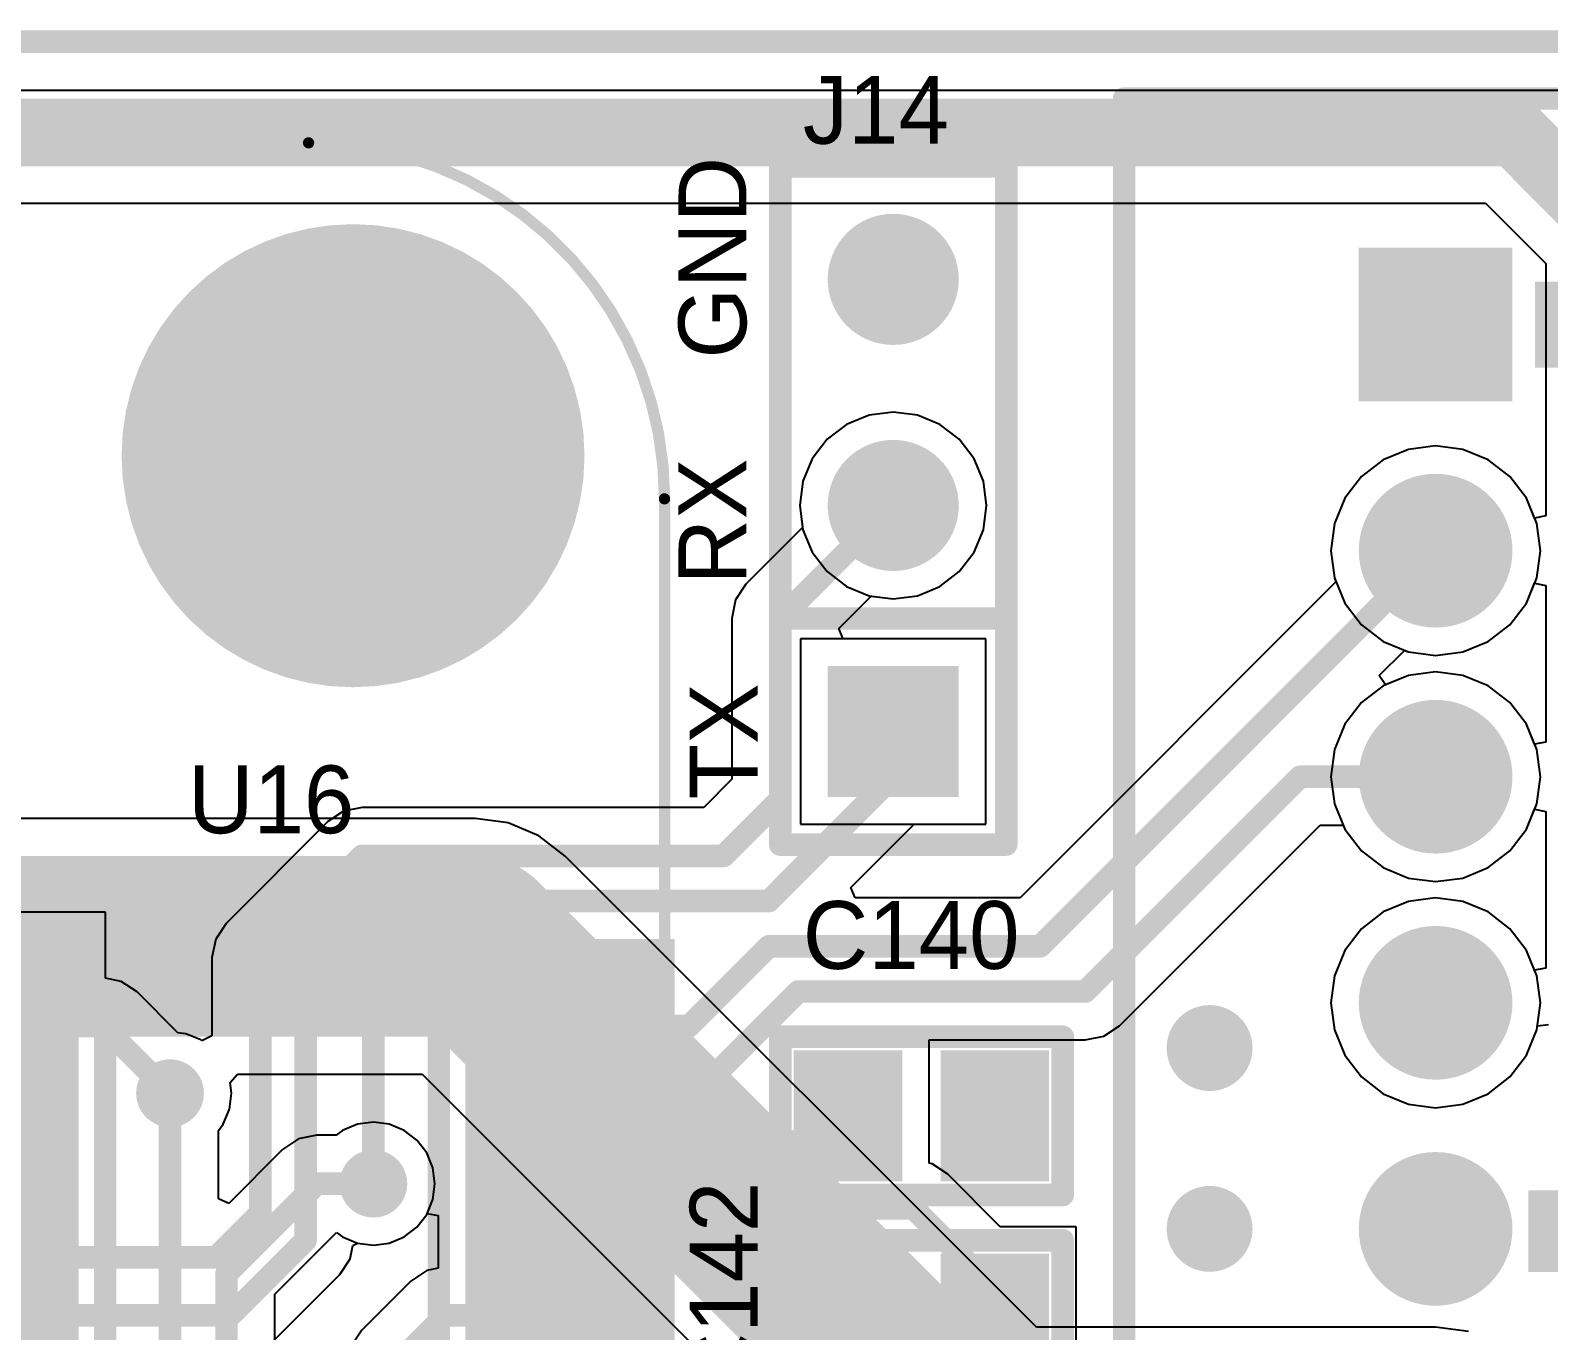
# Model space of a CAD drawing. Extents: x 1012 to 1122, y 1012 to 1122.
# Drawn here: x 1092.15 to 1109.22, y 1107.31 to 1121.92 of the extents above; entities that cross this region are included whole.
import ezdxf

# ---------------------------------------------------------------- set-up
doc = ezdxf.new("R2010")
doc.units = 0
doc.layers.get('0').update_dxf_attribs({"linetype": 'CONTINUOUS'})
for name, color, linetype in [('BOTTOMLAYER', 5, 'CONTINUOUS'), ('BOTTOMSOLDER', 6, 'CONTINUOUS'), ('KEEPOUTLAYER', 6, 'CONTINUOUS'), ('MECHANICAL1', 6, 'CONTINUOUS'), ('MULTILAYER', 9, 'CONTINUOUS'), ('TOPLAYER', 1, 'CONTINUOUS'), ('TOPOVERLAY', 2, 'CONTINUOUS'), ('TOPPASTE', 8, 'CONTINUOUS'), ('TOPSOLDER', 216, 'CONTINUOUS')]:
    doc.layers.add(name, color=color, linetype=linetype)

# ---------------------------------------------------------------- blocks, each defined once
blk = doc.blocks.new('CC0603_92')
at = {"layer": 'TOPLAYER'}
for points in [[(-0.508, -0.635), (0.508, -0.635), (-0.508, 0.635), (0.508, 0.635)], [(1.143, -0.635), (2.159, -0.635), (1.143, 0.635), (2.159, 0.635)]]:
    blk.add_solid(points, dxfattribs=at)
at = {"layer": 'TOPOVERLAY', "const_width": 0.254}
for points in [[(-0.762, -0.889), (-0.762, 0.889)], [(-0.762, 0.889), (-0.508, 0.889)], [(-0.508, 0.889), (2.413, 0.889)], [(2.413, -0.889), (2.413, 0.889)], [(-0.762, -0.889), (2.413, -0.889)]]:
    blk.add_lwpolyline(points, dxfattribs=at)
at = {"layer": 'TOPOVERLAY', "const_width": 0.127}
for points in [[(-0.8255, 0.889, 1), (-0.6985, 0.889, 1)], [(-0.8255, 0.889, 1), (-0.6985, 0.889, 1)], [(-0.5715, 0.889, 1), (-0.4445, 0.889, 1)], [(-0.5715, 0.889, 1), (-0.4445, 0.889, 1)], [(2.3495, 0.889, 1), (2.4765, 0.889, 1)], [(2.3495, 0.889, 1), (2.4765, 0.889, 1)], [(-0.8255, -0.889, 1), (-0.6985, -0.889, 1)], [(-0.8255, -0.889, 1), (-0.6985, -0.889, 1)], [(2.3495, -0.889, 1), (2.4765, -0.889, 1)], [(2.3495, -0.889, 1), (2.4765, -0.889, 1)]]:
    blk.add_lwpolyline(points, format="xyb", close=True, dxfattribs=at)
at = {"layer": 'TOPPASTE'}
for points in [[(-0.508, -0.635), (0.508, -0.635), (-0.508, 0.635), (0.508, 0.635)], [(1.143, -0.635), (2.159, -0.635), (1.143, 0.635), (2.159, 0.635)]]:
    blk.add_solid(points, dxfattribs=at)
at = {"layer": 'TOPSOLDER'}
for points in [[(-0.6096, -0.7366), (0.6096, -0.7366), (-0.6096, 0.7366), (0.6096, 0.7366)], [(1.0414, -0.7366), (2.2606, -0.7366), (1.0414, 0.7366), (2.2606, 0.7366)]]:
    blk.add_solid(points, dxfattribs=at)
blk = doc.blocks.new('CC0603_94')
at = {"layer": 'TOPLAYER'}
for points in [[(-0.508, -0.635), (0.508, -0.635), (-0.508, 0.635), (0.508, 0.635)], [(1.143, -0.635), (2.159, -0.635), (1.143, 0.635), (2.159, 0.635)]]:
    blk.add_solid(points, dxfattribs=at)
at = {"layer": 'TOPOVERLAY', "const_width": 0.254}
for points in [[(-0.762, -0.889), (-0.762, 0.889)], [(-0.762, 0.889), (-0.508, 0.889)], [(-0.508, 0.889), (2.413, 0.889)], [(2.413, -0.889), (2.413, 0.889)], [(-0.762, -0.889), (2.413, -0.889)]]:
    blk.add_lwpolyline(points, dxfattribs=at)
at = {"layer": 'TOPOVERLAY', "const_width": 0.127}
for points in [[(-0.8255, 0.889, 1), (-0.6985, 0.889, 1)], [(-0.8255, 0.889, 1), (-0.6985, 0.889, 1)], [(-0.5715, 0.889, 1), (-0.4445, 0.889, 1)], [(-0.5715, 0.889, 1), (-0.4445, 0.889, 1)], [(2.3495, 0.889, 1), (2.4765, 0.889, 1)], [(2.3495, 0.889, 1), (2.4765, 0.889, 1)], [(-0.8255, -0.889, 1), (-0.6985, -0.889, 1)], [(-0.8255, -0.889, 1), (-0.6985, -0.889, 1)], [(2.3495, -0.889, 1), (2.4765, -0.889, 1)], [(2.3495, -0.889, 1), (2.4765, -0.889, 1)]]:
    blk.add_lwpolyline(points, format="xyb", close=True, dxfattribs=at)
at = {"layer": 'TOPPASTE'}
for points in [[(-0.508, -0.635), (0.508, -0.635), (-0.508, 0.635), (0.508, 0.635)], [(1.143, -0.635), (2.159, -0.635), (1.143, 0.635), (2.159, 0.635)]]:
    blk.add_solid(points, dxfattribs=at)
at = {"layer": 'TOPSOLDER'}
for points in [[(-0.6096, -0.7366), (0.6096, -0.7366), (-0.6096, 0.7366), (0.6096, 0.7366)], [(1.0414, -0.7366), (2.2606, -0.7366), (1.0414, 0.7366), (2.2606, 0.7366)]]:
    blk.add_solid(points, dxfattribs=at)
blk = doc.blocks.new('CON9_2_54MM_118')
at = {"layer": 'BOTTOMLAYER', "const_width": 0.762}
for points in [[(2.159, 0, 1), (2.921, 0, 1)], [(4.699, 0, 1), (5.461, 0, 1)], [(7.239, 0, 1), (8.001, 0, 1)], [(9.779, 0, 1), (10.541, 0, 1)]]:
    blk.add_lwpolyline(points, format="xyb", close=True, dxfattribs=at)
at = {"layer": 'BOTTOMLAYER'}
blk.add_solid([(0.762, 0.762), (-0.762, 0.762), (0.762, -0.762), (-0.762, -0.762)], dxfattribs=at)
at = {"layer": 'BOTTOMSOLDER', "const_width": 0.8636}
for points in [[(2.1082, 0, 1), (2.9718, 0, 1)], [(4.6482, 0, 1), (5.5118, 0, 1)], [(7.1882, 0, 1), (8.0518, 0, 1)], [(9.7282, 0, 1), (10.5918, 0, 1)]]:
    blk.add_lwpolyline(points, format="xyb", close=True, dxfattribs=at)
at = {"layer": 'BOTTOMSOLDER'}
blk.add_solid([(0.8636, 0.8636), (-0.8636, 0.8636), (0.8636, -0.8636), (-0.8636, -0.8636)], dxfattribs=at)
at = {"layer": 'MULTILAYER', "const_width": 0.762}
for points in [[(2.159, 0, 1), (2.921, 0, 1)], [(4.699, 0, 1), (5.461, 0, 1)], [(7.239, 0, 1), (8.001, 0, 1)], [(9.779, 0, 1), (10.541, 0, 1)]]:
    blk.add_lwpolyline(points, format="xyb", close=True, dxfattribs=at)
at = {"layer": 'MULTILAYER'}
blk.add_solid([(0.762, 0.762), (-0.762, 0.762), (0.762, -0.762), (-0.762, -0.762)], dxfattribs=at)
at = {"layer": 'TOPLAYER', "const_width": 0.762}
for points in [[(2.159, 0, 1), (2.921, 0, 1)], [(4.699, 0, 1), (5.461, 0, 1)], [(7.239, 0, 1), (8.001, 0, 1)], [(9.779, 0, 1), (10.541, 0, 1)]]:
    blk.add_lwpolyline(points, format="xyb", close=True, dxfattribs=at)
at = {"layer": 'TOPLAYER'}
blk.add_solid([(0.762, 0.762), (-0.762, 0.762), (0.762, -0.762), (-0.762, -0.762)], dxfattribs=at)
at = {"layer": 'TOPOVERLAY', "const_width": 0.254}
for points in [[(-2.54, -3.500018), (-2.54, 1.999996)], [(22.86, -3.499993), (-2.54, -3.499993)]]:
    blk.add_lwpolyline(points, dxfattribs=at)
at = {"layer": 'TOPOVERLAY', "const_width": 0.127}
for points in [[(-2.6035, -3.499993, 1), (-2.4765, -3.499993, 1)], [(-2.6035, -3.500018, 1), (-2.4765, -3.500018, 1)]]:
    blk.add_lwpolyline(points, format="xyb", close=True, dxfattribs=at)
at = {"layer": 'TOPOVERLAY'}
for points in [[(-0.4826, 1.1176), (0.4826, 1.1176), (-0.4826, 1.999996), (0.4826, 1.999996)], [(9.7282, 1.0414), (10.6426, 1.0414), (9.7282, 1.923796), (10.6426, 1.923796)]]:
    blk.add_solid(points, dxfattribs=at)
at = {"layer": 'TOPSOLDER', "const_width": 0.8636}
for points in [[(2.1082, 0, 1), (2.9718, 0, 1)], [(4.6482, 0, 1), (5.5118, 0, 1)], [(7.1882, 0, 1), (8.0518, 0, 1)], [(9.7282, 0, 1), (10.5918, 0, 1)]]:
    blk.add_lwpolyline(points, format="xyb", close=True, dxfattribs=at)
at = {"layer": 'TOPSOLDER'}
blk.add_solid([(0.8636, 0.8636), (-0.8636, 0.8636), (0.8636, -0.8636), (-0.8636, -0.8636)], dxfattribs=at)
blk = doc.blocks.new('SIP3_2_54_119')
at = {"layer": 'BOTTOMLAYER', "const_width": 0.635}
for points in [[(2.2225, 0, 1), (2.8575, 0, 1)], [(4.7625, 0, 1), (5.3975, 0, 1)]]:
    blk.add_lwpolyline(points, format="xyb", close=True, dxfattribs=at)
at = {"layer": 'BOTTOMLAYER'}
blk.add_solid([(-0.635, -0.635), (0.635, -0.635), (-0.635, 0.635), (0.635, 0.635)], dxfattribs=at)
at = {"layer": 'BOTTOMSOLDER', "const_width": 0.7366}
for points in [[(2.1717, 0, 1), (2.9083, 0, 1)], [(4.7117, 0, 1), (5.4483, 0, 1)]]:
    blk.add_lwpolyline(points, format="xyb", close=True, dxfattribs=at)
at = {"layer": 'BOTTOMSOLDER'}
blk.add_solid([(-0.7366, -0.7366), (0.7366, -0.7366), (-0.7366, 0.7366), (0.7366, 0.7366)], dxfattribs=at)
at = {"layer": 'MULTILAYER', "const_width": 0.635}
for points in [[(2.2225, 0, 1), (2.8575, 0, 1)], [(4.7625, 0, 1), (5.3975, 0, 1)]]:
    blk.add_lwpolyline(points, format="xyb", close=True, dxfattribs=at)
at = {"layer": 'MULTILAYER'}
blk.add_solid([(-0.635, -0.635), (0.635, -0.635), (-0.635, 0.635), (0.635, 0.635)], dxfattribs=at)
at = {"layer": 'TOPLAYER', "const_width": 0.635}
for points in [[(2.2225, 0, 1), (2.8575, 0, 1)], [(4.7625, 0, 1), (5.3975, 0, 1)]]:
    blk.add_lwpolyline(points, format="xyb", close=True, dxfattribs=at)
at = {"layer": 'TOPLAYER'}
blk.add_solid([(-0.635, -0.635), (0.635, -0.635), (-0.635, 0.635), (0.635, 0.635)], dxfattribs=at)
at = {"layer": 'TOPOVERLAY', "const_width": 0.254}
for points in [[(-1.27, 1.27), (6.35, 1.27)], [(-1.27, 1.27), (-1.27, -1.27)], [(1.27, 1.27), (1.27, -1.27)], [(6.35, 1.27), (6.35, -1.27)], [(-1.27, -1.27), (6.35, -1.27)]]:
    blk.add_lwpolyline(points, dxfattribs=at)
at = {"layer": 'TOPOVERLAY', "const_width": 0.127}
for points in [[(-1.3335, 1.27, 1), (-1.2065, 1.27, 1)], [(-1.3335, 1.27, 1), (-1.2065, 1.27, 1)], [(1.2065, 1.27, 1), (1.3335, 1.27, 1)], [(6.2865, 1.27, 1), (6.4135, 1.27, 1)], [(6.2865, 1.27, 1), (6.4135, 1.27, 1)], [(-1.3335, -1.27, 1), (-1.2065, -1.27, 1)], [(-1.3335, -1.27, 1), (-1.2065, -1.27, 1)], [(1.2065, -1.27, 1), (1.3335, -1.27, 1)], [(6.2865, -1.27, 1), (6.4135, -1.27, 1)], [(6.2865, -1.27, 1), (6.4135, -1.27, 1)]]:
    blk.add_lwpolyline(points, format="xyb", close=True, dxfattribs=at)
at = {"layer": 'TOPSOLDER', "const_width": 0.7366}
for points in [[(2.1717, 0, 1), (2.9083, 0, 1)], [(4.7117, 0, 1), (5.4483, 0, 1)]]:
    blk.add_lwpolyline(points, format="xyb", close=True, dxfattribs=at)
at = {"layer": 'TOPSOLDER'}
blk.add_solid([(-0.7366, -0.7366), (0.7366, -0.7366), (-0.7366, 0.7366), (0.7366, 0.7366)], dxfattribs=at)
blk = doc.blocks.new('TSSOP20_244')
at = {"layer": 'TOPLAYER'}
for points in [[(-1.075, -0.225), (1.075, -0.225), (-1.075, 0.225), (1.075, 0.225)], [(5.625, -0.225), (7.775, -0.225), (5.625, 0.225), (7.775, 0.225)], [(-1.075, -0.875), (1.075, -0.875), (-1.075, -0.425), (1.075, -0.425)], [(5.625, -0.875), (7.775, -0.875), (5.625, -0.425), (7.775, -0.425)], [(-1.075, -1.525), (1.075, -1.525), (-1.075, -1.075), (1.075, -1.075)], [(5.625, -1.525), (7.775, -1.525), (5.625, -1.075), (7.775, -1.075)], [(-1.075, -2.175), (1.075, -2.175), (-1.075, -1.725), (1.075, -1.725)], [(5.625, -2.175), (7.775, -2.175), (5.625, -1.725), (7.775, -1.725)], [(-1.075, -2.825), (1.075, -2.825), (-1.075, -2.375), (1.075, -2.375)], [(5.625, -2.825), (7.775, -2.825), (5.625, -2.375), (7.775, -2.375)], [(-1.075, -3.475), (1.075, -3.475), (-1.075, -3.025), (1.075, -3.025)], [(5.625, -3.475), (7.775, -3.475), (5.625, -3.025), (7.775, -3.025)], [(-1.075, -4.125), (1.075, -4.125), (-1.075, -3.675), (1.075, -3.675)], [(5.625, -4.125), (7.775, -4.125), (5.625, -3.675), (7.775, -3.675)], [(-1.075, -4.775), (1.075, -4.775), (-1.075, -4.325), (1.075, -4.325)], [(5.625, -4.775), (7.775, -4.775), (5.625, -4.325), (7.775, -4.325)], [(-1.075, -5.425), (1.075, -5.425), (-1.075, -4.975), (1.075, -4.975)], [(5.625, -5.425), (7.775, -5.425), (5.625, -4.975), (7.775, -4.975)], [(-1.075, -6.075), (1.075, -6.075), (-1.075, -5.625), (1.075, -5.625)], [(5.625, -6.075), (7.775, -6.075), (5.625, -5.625), (7.775, -5.625)]]:
    blk.add_solid(points, dxfattribs=at)
at = {"layer": 'TOPOVERLAY'}
for points, const_width in [([(0.15, 1.025, 1), (-0.15, 1.025, 1)], 0.25), ([(-0.213, 1.025, 1), (-0.088, 1.025, 1)], 0.125), ([(0.088, 1.025, 1), (0.213, 1.025, 1)], 0.125), ([(1.413, 0.75, 1), (1.538, 0.75, 1)], 0.125), ([(1.413, 0.75, 1), (1.538, 0.75, 1)], 0.125), ([(2.663, 0.75, 1), (2.788, 0.75, 1)], 0.125), ([(2.663, 0.75, 1), (2.788, 0.75, 1)], 0.125), ([(3.913, 0.75, 1), (4.037, 0.75, 1)], 0.125), ([(3.913, 0.75, 1), (4.037, 0.75, 1)], 0.125), ([(5.163, 0.75, 1), (5.288, 0.75, 1)], 0.125), ([(5.163, 0.75, 1), (5.288, 0.75, 1)], 0.125), ([(1.413, -6.6, 1), (1.538, -6.6, 1)], 0.125), ([(1.413, -6.6, 1), (1.538, -6.6, 1)], 0.125), ([(5.163, -6.6, 1), (5.288, -6.6, 1)], 0.125), ([(5.163, -6.6, 1), (5.288, -6.6, 1)], 0.125)]:
    blk.add_lwpolyline(points, format="xyb", close=True, dxfattribs=dict(at, const_width=const_width))
at = {"layer": 'TOPOVERLAY', "const_width": 0.25}
for points in [[(1.475, 0.75), (1.475, -6.6)], [(2.725, 0.75), (1.475, 0.75)], [(5.225, 0.75), (3.975, 0.75)], [(5.225, 0.75), (5.225, -6.6)], [(5.225, -6.6), (1.475, -6.6)]]:
    blk.add_lwpolyline(points, dxfattribs=at)
blk.add_lwpolyline([(3.975, 0.75, -1), (2.725, 0.75)], format="xyb", dxfattribs=at)
at = {"layer": 'TOPPASTE'}
for points in [[(-1.075, -0.225), (1.075, -0.225), (-1.075, 0.225), (1.075, 0.225)], [(5.625, -0.225), (7.775, -0.225), (5.625, 0.225), (7.775, 0.225)], [(-1.075, -0.875), (1.075, -0.875), (-1.075, -0.425), (1.075, -0.425)], [(5.625, -0.875), (7.775, -0.875), (5.625, -0.425), (7.775, -0.425)], [(-1.075, -1.525), (1.075, -1.525), (-1.075, -1.075), (1.075, -1.075)], [(5.625, -1.525), (7.775, -1.525), (5.625, -1.075), (7.775, -1.075)], [(-1.075, -2.175), (1.075, -2.175), (-1.075, -1.725), (1.075, -1.725)], [(5.625, -2.175), (7.775, -2.175), (5.625, -1.725), (7.775, -1.725)], [(-1.075, -2.825), (1.075, -2.825), (-1.075, -2.375), (1.075, -2.375)], [(5.625, -2.825), (7.775, -2.825), (5.625, -2.375), (7.775, -2.375)], [(-1.075, -3.475), (1.075, -3.475), (-1.075, -3.025), (1.075, -3.025)], [(5.625, -3.475), (7.775, -3.475), (5.625, -3.025), (7.775, -3.025)], [(-1.075, -4.125), (1.075, -4.125), (-1.075, -3.675), (1.075, -3.675)], [(5.625, -4.125), (7.775, -4.125), (5.625, -3.675), (7.775, -3.675)], [(-1.075, -4.775), (1.075, -4.775), (-1.075, -4.325), (1.075, -4.325)], [(5.625, -4.775), (7.775, -4.775), (5.625, -4.325), (7.775, -4.325)], [(-1.075, -5.425), (1.075, -5.425), (-1.075, -4.975), (1.075, -4.975)], [(5.625, -5.425), (7.775, -5.425), (5.625, -4.975), (7.775, -4.975)], [(-1.075, -6.075), (1.075, -6.075), (-1.075, -5.625), (1.075, -5.625)], [(5.625, -6.075), (7.775, -6.075), (5.625, -5.625), (7.775, -5.625)]]:
    blk.add_solid(points, dxfattribs=at)
at = {"layer": 'TOPSOLDER'}
for points in [[(-1.177, -0.327), (1.177, -0.327), (-1.177, 0.327), (1.177, 0.327)], [(5.523, -0.327), (7.877, -0.327), (5.523, 0.327), (7.877, 0.327)], [(-1.177, -0.977), (1.177, -0.977), (-1.177, -0.323), (1.177, -0.323)], [(5.523, -0.977), (7.877, -0.977), (5.523, -0.323), (7.877, -0.323)], [(-1.177, -1.627), (1.177, -1.627), (-1.177, -0.973), (1.177, -0.973)], [(5.523, -1.627), (7.877, -1.627), (5.523, -0.973), (7.877, -0.973)], [(-1.177, -2.277), (1.177, -2.277), (-1.177, -1.623), (1.177, -1.623)], [(5.523, -2.277), (7.877, -2.277), (5.523, -1.623), (7.877, -1.623)], [(-1.177, -2.927), (1.177, -2.927), (-1.177, -2.273), (1.177, -2.273)], [(5.523, -2.927), (7.877, -2.927), (5.523, -2.273), (7.877, -2.273)], [(-1.177, -3.577), (1.177, -3.577), (-1.177, -2.923), (1.177, -2.923)], [(5.523, -3.577), (7.877, -3.577), (5.523, -2.923), (7.877, -2.923)], [(-1.177, -4.227), (1.177, -4.227), (-1.177, -3.573), (1.177, -3.573)], [(5.523, -4.227), (7.877, -4.227), (5.523, -3.573), (7.877, -3.573)], [(-1.177, -4.877), (1.177, -4.877), (-1.177, -4.223), (1.177, -4.223)], [(5.523, -4.877), (7.877, -4.877), (5.523, -4.223), (7.877, -4.223)], [(-1.177, -5.527), (1.177, -5.527), (-1.177, -4.873), (1.177, -4.873)], [(5.523, -5.527), (7.877, -5.527), (5.523, -4.873), (7.877, -4.873)], [(-1.177, -6.177), (1.177, -6.177), (-1.177, -5.523), (1.177, -5.523)], [(5.523, -6.177), (7.877, -6.177), (5.523, -5.523), (7.877, -5.523)]]:
    blk.add_solid(points, dxfattribs=at)

msp = doc.modelspace()

# ---------------------------------------------------------------- linework, layer by layer
at = {"layer": 'BOTTOMLAYER'}
for p, q in [((1081.69, 1119.981), (1108.508, 1119.981)), ((1108.508, 1119.981), (1109.186, 1119.303)), ((1109.186, 1119.303), (1109.186, 1116.466)), ((1101.852, 1117.634), (1101.58, 1117.599)), ((1102.124, 1117.599), (1101.852, 1117.634)), ((1101.327, 1117.494), (1101.109, 1117.327)), ((1101.58, 1117.599), (1101.327, 1117.494)), ((1102.377, 1117.494), (1102.124, 1117.599)), ((1102.595, 1117.327), (1102.377, 1117.494)), ((1101.109, 1117.327), (1100.942, 1117.109)), ((1102.762, 1117.109), (1102.595, 1117.327)), ((1107.643, 1117.214), (1107.359, 1117.097)), ((1107.948, 1117.254), (1107.643, 1117.214)), ((1108.253, 1117.214), (1107.948, 1117.254)), ((1108.537, 1117.097), (1108.253, 1117.214)), ((1100.942, 1117.109), (1100.837, 1116.856)), ((1102.867, 1116.856), (1102.762, 1117.109)), ((1107.359, 1117.097), (1107.115, 1116.909)), ((1108.781, 1116.909), (1108.537, 1117.097)), ((1100.837, 1116.856), (1100.802, 1116.584)), ((1102.902, 1116.584), (1102.867, 1116.856)), ((1107.115, 1116.909), (1106.927, 1116.665)), ((1108.969, 1116.665), (1108.781, 1116.909)), ((1106.927, 1116.665), (1106.81, 1116.381)), ((1109.061, 1116.442), (1108.969, 1116.665)), ((1100.802, 1116.584), (1100.837, 1116.312)), ((1102.867, 1116.312), (1102.902, 1116.584)), ((1109.186, 1116.466), (1109.061, 1116.442)), ((1100.837, 1116.312), (1100.942, 1116.059)), ((1102.762, 1116.059), (1102.867, 1116.312)), ((1106.81, 1116.381), (1106.77, 1116.076)), ((1100.942, 1116.059), (1101.109, 1115.841)), ((1102.595, 1115.841), (1102.762, 1116.059)), ((1106.77, 1116.076), (1106.81, 1115.771)), ((1101.109, 1115.841), (1101.327, 1115.674)), ((1102.377, 1115.674), (1102.595, 1115.841)), ((1106.81, 1115.771), (1106.927, 1115.487)), ((1101.327, 1115.674), (1101.58, 1115.569)), ((1102.124, 1115.569), (1102.377, 1115.674)), ((1108.969, 1115.487), (1109.061, 1115.71)), ((1109.061, 1115.71), (1109.186, 1115.686)), ((1109.186, 1115.686), (1109.186, 1113.926)), ((1101.58, 1115.569), (1101.852, 1115.534)), ((1101.852, 1115.534), (1102.124, 1115.569)), ((1106.927, 1115.487), (1107.115, 1115.243)), ((1108.781, 1115.243), (1108.969, 1115.487)), ((1102.893, 1115.085), (1100.811, 1115.085)), ((1100.811, 1115.085), (1100.811, 1113.003)), ((1102.893, 1113.003), (1102.893, 1115.085)), ((1107.115, 1115.243), (1107.359, 1115.055)), ((1108.537, 1115.055), (1108.781, 1115.243)), ((1107.359, 1115.055), (1107.643, 1114.938)), ((1107.643, 1114.938), (1107.948, 1114.898)), ((1107.948, 1114.898), (1108.253, 1114.938)), ((1108.253, 1114.938), (1108.537, 1115.055)), ((1107.643, 1114.674), (1107.359, 1114.557)), ((1107.948, 1114.714), (1107.643, 1114.674)), ((1108.253, 1114.674), (1107.948, 1114.714)), ((1108.537, 1114.557), (1108.253, 1114.674)), ((1107.359, 1114.557), (1107.115, 1114.369)), ((1108.781, 1114.369), (1108.537, 1114.557)), ((1107.115, 1114.369), (1106.927, 1114.125)), ((1108.969, 1114.125), (1108.781, 1114.369)), ((1106.927, 1114.125), (1106.81, 1113.841)), ((1109.061, 1113.902), (1108.969, 1114.125)), ((1109.186, 1113.926), (1109.061, 1113.902)), ((1106.81, 1113.841), (1106.77, 1113.536)), ((1106.77, 1113.536), (1106.81, 1113.231)), ((1106.81, 1113.231), (1106.927, 1112.947)), ((1097.153, 1113.066), (1037.803, 1113.066)), ((1097.524, 1113.017), (1097.153, 1113.066)), ((1097.153, 1113.066), (1097.153, 1113.066)), ((1108.969, 1112.947), (1109.061, 1113.17)), ((1109.061, 1113.17), (1109.186, 1113.146)), ((1109.186, 1113.146), (1109.186, 1111.386)), ((1097.87, 1112.873), (1097.524, 1113.017)), ((1098.167, 1112.645), (1097.87, 1112.873)), ((1100.811, 1113.003), (1102.893, 1113.003)), ((1106.927, 1112.947), (1107.115, 1112.703)), ((1108.781, 1112.703), (1108.969, 1112.947)), ((1107.115, 1112.703), (1107.359, 1112.515)), ((1108.537, 1112.515), (1108.781, 1112.703)), ((1103.462, 1107.351), (1098.167, 1112.645)), ((1107.359, 1112.515), (1107.643, 1112.398)), ((1108.253, 1112.398), (1108.537, 1112.515)), ((1107.643, 1112.398), (1107.948, 1112.358)), ((1107.948, 1112.358), (1108.253, 1112.398)), ((1107.948, 1112.174), (1107.643, 1112.134)), ((1108.253, 1112.134), (1107.948, 1112.174)), ((1107.359, 1112.017), (1107.115, 1111.829)), ((1107.643, 1112.134), (1107.359, 1112.017)), ((1108.537, 1112.017), (1108.253, 1112.134)), ((1108.781, 1111.829), (1108.537, 1112.017)), ((1107.115, 1111.829), (1106.927, 1111.585)), ((1108.969, 1111.585), (1108.781, 1111.829)), ((1106.927, 1111.585), (1106.81, 1111.301)), ((1109.061, 1111.362), (1108.969, 1111.585)), ((1109.186, 1111.386), (1109.061, 1111.362)), ((1106.81, 1111.301), (1106.77, 1110.996)), ((1106.77, 1110.996), (1106.81, 1110.691)), ((1106.81, 1110.691), (1106.927, 1110.407)), ((1108.969, 1110.407), (1109.086, 1110.691)), ((1109.086, 1110.691), (1109.092, 1110.736)), ((1109.092, 1110.736), (1109.218, 1110.752)), ((1106.927, 1110.407), (1107.115, 1110.163)), ((1108.781, 1110.163), (1108.969, 1110.407)), ((1094.4, 1110.101), (1094.484, 1110.196)), ((1094.484, 1110.196), (1096.559, 1110.196)), ((1096.559, 1110.196), (1101.854, 1104.902)), ((1107.115, 1110.163), (1107.359, 1109.975)), ((1108.537, 1109.975), (1108.781, 1110.163)), ((1094.392, 1109.801), (1094.416, 1109.98)), ((1094.416, 1109.98), (1094.4, 1110.101)), ((1107.359, 1109.975), (1107.643, 1109.858)), ((1108.253, 1109.858), (1108.537, 1109.975)), ((1094.323, 1109.634), (1094.392, 1109.801)), ((1107.643, 1109.858), (1107.948, 1109.818)), ((1107.948, 1109.818), (1108.253, 1109.858)), ((1094.268, 1109.562), (1094.323, 1109.634)), ((1095.831, 1109.632), (1095.664, 1109.563)), ((1096.01, 1109.656), (1095.831, 1109.632)), ((1096.189, 1109.632), (1096.01, 1109.656)), ((1096.356, 1109.563), (1096.189, 1109.632)), ((1094.268, 1108.792), (1094.268, 1109.562)), ((1095.167, 1109.466), (1094.99, 1109.349)), ((1095.375, 1109.508), (1095.167, 1109.466)), ((1095.592, 1109.508), (1095.375, 1109.508)), ((1095.664, 1109.563), (1095.592, 1109.508)), ((1096.499, 1109.453), (1096.356, 1109.563)), ((1096.609, 1109.31), (1096.499, 1109.453)), ((1094.99, 1109.349), (1094.385, 1108.743)), ((1096.678, 1109.143), (1096.609, 1109.31)), ((1096.702, 1108.964), (1096.678, 1109.143)), ((1096.678, 1108.785), (1096.702, 1108.964)), ((1094.385, 1108.743), (1094.268, 1108.792)), ((1096.609, 1108.618), (1096.678, 1108.785)), ((1096.499, 1108.475), (1096.609, 1108.618)), ((1096.356, 1108.365), (1096.499, 1108.475)), ((1094.903, 1107.723), (1095.597, 1108.417)), ((1095.597, 1108.417), (1095.664, 1108.365)), ((1095.664, 1108.365), (1095.831, 1108.296)), ((1095.831, 1108.296), (1096.01, 1108.272)), ((1096.01, 1108.272), (1096.189, 1108.296)), ((1096.189, 1108.296), (1096.356, 1108.365)), ((1094.903, 1105.684), (1094.903, 1107.723)), ((1107.948, 1107.351), (1103.462, 1107.351)), ((1108.319, 1107.302), (1107.948, 1107.351))]:
    msp.add_line(p, q, dxfattribs=at)
for points, const_width in [([(1068.324, 1120.775), (1108.837, 1120.775)], 0.762), ([(1108.837, 1120.775), (1109.98, 1119.632)], 0.762), ([(1037.209, 1111.631), (1097.153, 1111.631)], 2.032), ([(1097.153, 1111.631), (1102.868, 1105.916)], 2.032), ([(1093.724, 1105.23), (1093.724, 1109.98)], 0.254), ([(1094.359, 1107.948), (1095.375, 1108.964)], 0.254), ([(1095.375, 1108.964), (1096.01, 1108.964)], 0.254), ([(1094.359, 1105.459), (1094.359, 1107.948)], 0.254)]:
    msp.add_lwpolyline(points, dxfattribs=dict(at, const_width=const_width))
for points, const_width in [([(1108.647, 1120.775, 1), (1109.027, 1120.775, 1)], 0.381), ([(1108.647, 1120.775, 1), (1109.027, 1120.775, 1)], 0.381), ([(1094.531, 1117.143, 1), (1097.031, 1117.143, 1)], 2.5), ([(1096.645, 1111.631, 1), (1097.661, 1111.631, 1)], 1.016), ([(1096.645, 1111.631, 1), (1097.661, 1111.631, 1)], 1.016), ([(1105.217, 1110.488, 1), (1105.599, 1110.488, 1)], 0.381), ([(1093.584, 1109.98, 1), (1093.864, 1109.98, 1)], 0.279), ([(1093.66, 1109.98, 1), (1093.787, 1109.98, 1)], 0.127), ([(1095.87, 1108.964, 1), (1096.15, 1108.964, 1)], 0.279), ([(1095.312, 1108.964, 1), (1095.438, 1108.964, 1)], 0.127), ([(1095.312, 1108.964, 1), (1095.438, 1108.964, 1)], 0.127), ([(1095.947, 1108.964, 1), (1096.073, 1108.964, 1)], 0.127), ([(1105.217, 1108.456, 1), (1105.599, 1108.456, 1)], 0.381), ([(1094.295, 1107.948, 1), (1094.422, 1107.948, 1)], 0.127), ([(1094.295, 1107.948, 1), (1094.422, 1107.948, 1)], 0.127)]:
    msp.add_lwpolyline(points, format="xyb", close=True, dxfattribs=dict(at, const_width=const_width))
at = {"layer": 'BOTTOMSOLDER'}
for points, const_width in [([(1094.481, 1117.143, 1), (1097.082, 1117.143, 1)], 2.602), ([(1105.167, 1110.488, 1), (1105.649, 1110.488, 1)], 0.483), ([(1093.534, 1109.98, 1), (1093.915, 1109.98, 1)], 0.381), ([(1095.82, 1108.964, 1), (1096.2, 1108.964, 1)], 0.381), ([(1105.167, 1108.456, 1), (1105.649, 1108.456, 1)], 0.483)]:
    msp.add_lwpolyline(points, format="xyb", close=True, dxfattribs=dict(at, const_width=const_width))
at = {"layer": 'KEEPOUTLAYER', "const_width": 0.254}
msp.add_lwpolyline([(1014.782, 1121.795), (1118.782, 1121.795)], dxfattribs=at)
at = {"layer": 'MECHANICAL1', "const_width": 0.254}
msp.add_lwpolyline([(1014.782, 1121.795), (1118.782, 1121.795)], dxfattribs=at)
at = {"layer": 'MULTILAYER'}
for points, const_width in [([(1094.531, 1117.143, 1), (1097.031, 1117.143, 1)], 2.5), ([(1105.217, 1110.488, 1), (1105.599, 1110.488, 1)], 0.381), ([(1093.584, 1109.98, 1), (1093.864, 1109.98, 1)], 0.279), ([(1095.87, 1108.964, 1), (1096.15, 1108.964, 1)], 0.279), ([(1105.217, 1108.456, 1), (1105.599, 1108.456, 1)], 0.381)]:
    msp.add_lwpolyline(points, format="xyb", close=True, dxfattribs=dict(at, const_width=const_width))
at = {"layer": 'TOPLAYER'}
for p, q in [((1070.696, 1121.251), (1118.782, 1121.251)), ((1101.852, 1117.634), (1101.58, 1117.599)), ((1102.124, 1117.599), (1101.852, 1117.634)), ((1101.327, 1117.494), (1101.109, 1117.327)), ((1101.58, 1117.599), (1101.327, 1117.494)), ((1102.377, 1117.494), (1102.124, 1117.599)), ((1102.595, 1117.327), (1102.377, 1117.494)), ((1101.109, 1117.327), (1100.942, 1117.109)), ((1102.762, 1117.109), (1102.595, 1117.327)), ((1107.643, 1117.214), (1107.359, 1117.097)), ((1107.948, 1117.254), (1107.643, 1117.214)), ((1108.253, 1117.214), (1107.948, 1117.254)), ((1108.537, 1117.097), (1108.253, 1117.214)), ((1100.942, 1117.109), (1100.837, 1116.856)), ((1102.867, 1116.856), (1102.762, 1117.109)), ((1107.359, 1117.097), (1107.115, 1116.909)), ((1108.781, 1116.909), (1108.537, 1117.097)), ((1100.837, 1116.856), (1100.802, 1116.584)), ((1102.902, 1116.584), (1102.867, 1116.856)), ((1107.115, 1116.909), (1106.927, 1116.665)), ((1108.969, 1116.665), (1108.781, 1116.909)), ((1106.927, 1116.665), (1106.81, 1116.381)), ((1109.086, 1116.381), (1108.969, 1116.665)), ((1100.802, 1116.584), (1100.834, 1116.335)), ((1102.867, 1116.312), (1102.902, 1116.584)), ((1100.834, 1116.335), (1100.197, 1115.699)), ((1102.762, 1116.059), (1102.867, 1116.312)), ((1106.81, 1116.381), (1106.77, 1116.076)), ((1109.126, 1116.076), (1109.086, 1116.381)), ((1102.595, 1115.841), (1102.762, 1116.059)), ((1106.77, 1116.076), (1106.81, 1115.771)), ((1109.086, 1115.771), (1109.126, 1116.076)), ((1102.377, 1115.674), (1102.595, 1115.841)), ((1106.81, 1115.771), (1106.828, 1115.726)), ((1108.969, 1115.487), (1109.086, 1115.771)), ((1100.197, 1115.699), (1100.08, 1115.522)), ((1102.124, 1115.569), (1102.377, 1115.674)), ((1106.828, 1115.726), (1103.278, 1112.175)), ((1100.08, 1115.522), (1100.038, 1115.314)), ((1101.24, 1115.203), (1101.603, 1115.566)), ((1101.603, 1115.566), (1101.852, 1115.534)), ((1101.852, 1115.534), (1102.124, 1115.569)), ((1108.781, 1115.243), (1108.969, 1115.487)), ((1100.038, 1115.314), (1100.038, 1113.507)), ((1101.288, 1115.085), (1101.24, 1115.203)), ((1102.893, 1115.085), (1101.288, 1115.085)), ((1102.893, 1113.003), (1102.893, 1115.085)), ((1108.537, 1115.055), (1108.781, 1115.243)), ((1107.314, 1114.673), (1107.598, 1114.956)), ((1107.598, 1114.956), (1107.643, 1114.938)), ((1107.643, 1114.938), (1107.948, 1114.898)), ((1107.948, 1114.898), (1108.253, 1114.938)), ((1108.253, 1114.938), (1108.537, 1115.055)), ((1107.385, 1114.567), (1107.314, 1114.673)), ((1107.643, 1114.674), (1107.385, 1114.567)), ((1107.948, 1114.714), (1107.643, 1114.674)), ((1108.253, 1114.674), (1107.948, 1114.714)), ((1108.537, 1114.557), (1108.253, 1114.674)), ((1108.781, 1114.369), (1108.537, 1114.557)), ((1108.969, 1114.125), (1108.781, 1114.369)), ((1109.086, 1113.841), (1108.969, 1114.125)), ((1109.126, 1113.536), (1109.086, 1113.841)), ((1100.038, 1113.507), (1099.722, 1113.191)), ((1109.086, 1113.231), (1109.126, 1113.536)), ((1108.969, 1112.947), (1109.086, 1113.231)), ((1095.498, 1113.032), (1094.355, 1111.889)), ((1095.675, 1113.149), (1095.498, 1113.032)), ((1095.883, 1113.191), (1095.675, 1113.149)), ((1099.722, 1113.191), (1095.883, 1113.191)), ((1101.377, 1112.292), (1102.088, 1113.003)), ((1102.088, 1113.003), (1102.893, 1113.003)), ((1104.396, 1110.738), (1106.649, 1112.992)), ((1106.649, 1112.992), (1106.909, 1112.992)), ((1106.909, 1112.992), (1106.927, 1112.947)), ((1106.927, 1112.947), (1107.115, 1112.703)), ((1108.781, 1112.703), (1108.969, 1112.947)), ((1107.115, 1112.703), (1107.359, 1112.515)), ((1108.537, 1112.515), (1108.781, 1112.703)), ((1107.359, 1112.515), (1107.643, 1112.398)), ((1108.253, 1112.398), (1108.537, 1112.515)), ((1107.643, 1112.398), (1107.948, 1112.358)), ((1107.948, 1112.358), (1108.253, 1112.398)), ((1101.426, 1112.175), (1101.377, 1112.292)), ((1103.278, 1112.175), (1101.426, 1112.175)), ((1107.948, 1112.174), (1107.643, 1112.134)), ((1108.253, 1112.134), (1107.948, 1112.174)), ((1093.001, 1112.016), (1090.038, 1112.016)), ((1093.001, 1111.272), (1093.001, 1112.016)), ((1107.359, 1112.017), (1107.115, 1111.829)), ((1107.643, 1112.134), (1107.359, 1112.017)), ((1108.537, 1112.017), (1108.253, 1112.134)), ((1108.781, 1111.829), (1108.537, 1112.017)), ((1094.355, 1111.889), (1094.238, 1111.712)), ((1094.238, 1111.712), (1094.196, 1111.504)), ((1107.115, 1111.829), (1106.927, 1111.585)), ((1108.969, 1111.585), (1108.781, 1111.829)), ((1094.196, 1111.504), (1094.196, 1110.626)), ((1106.927, 1111.585), (1106.81, 1111.301)), ((1109.086, 1111.301), (1108.969, 1111.585)), ((1093.177, 1111.237), (1093.001, 1111.272)), ((1093.354, 1111.12), (1093.177, 1111.237)), ((1106.81, 1111.301), (1106.77, 1110.996)), ((1109.126, 1110.996), (1109.086, 1111.301)), ((1093.813, 1110.66), (1093.354, 1111.12)), ((1106.77, 1110.996), (1106.81, 1110.691)), ((1109.086, 1110.691), (1109.126, 1110.996)), ((1093.903, 1110.648), (1093.813, 1110.66)), ((1094.07, 1110.579), (1093.903, 1110.648)), ((1104.219, 1110.621), (1104.396, 1110.738)), ((1106.81, 1110.691), (1106.927, 1110.407)), ((1108.969, 1110.407), (1109.086, 1110.691)), ((1094.082, 1110.57), (1094.07, 1110.579)), ((1094.196, 1110.626), (1094.082, 1110.57)), ((1102.258, 1109.193), (1102.258, 1110.579)), ((1102.258, 1110.579), (1104.011, 1110.579)), ((1104.011, 1110.579), (1104.219, 1110.621)), ((1106.927, 1110.407), (1107.115, 1110.163)), ((1108.781, 1110.163), (1108.969, 1110.407)), ((1107.115, 1110.163), (1107.359, 1109.975)), ((1108.537, 1109.975), (1108.781, 1110.163)), ((1107.359, 1109.975), (1107.643, 1109.858)), ((1108.253, 1109.858), (1108.537, 1109.975)), ((1107.643, 1109.858), (1107.948, 1109.818)), ((1107.948, 1109.818), (1108.253, 1109.858)), ((1102.289, 1109.187), (1102.258, 1109.193)), ((1102.465, 1109.069), (1102.289, 1109.187)), ((1103.053, 1108.481), (1102.465, 1109.069)), ((1096.499, 1108.475), (1096.609, 1108.618)), ((1096.609, 1108.618), (1096.614, 1108.63)), ((1096.614, 1108.63), (1096.738, 1108.605)), ((1096.738, 1108.605), (1096.738, 1108.154)), ((1096.356, 1108.365), (1096.499, 1108.475)), ((1103.909, 1108.481), (1103.053, 1108.481)), ((1103.909, 1106.399), (1103.909, 1108.481)), ((1095.75, 1108.121), (1095.78, 1108.269)), ((1095.78, 1108.269), (1095.831, 1108.296)), ((1095.831, 1108.296), (1096.01, 1108.272)), ((1096.01, 1108.272), (1096.189, 1108.296)), ((1096.189, 1108.296), (1096.356, 1108.365)), ((1095.633, 1107.944), (1095.75, 1108.121)), ((1096.738, 1108.154), (1096.738, 1108.116)), ((1096.738, 1108.116), (1096.738, 1108.013)), ((1094.789, 1107.1), (1095.633, 1107.944)), ((1096.609, 1107.987), (1096.432, 1107.87)), ((1096.738, 1108.013), (1096.609, 1107.987)), ((1096.432, 1107.87), (1095.879, 1107.317)), ((1095.879, 1107.317), (1095.762, 1107.14))]:
    msp.add_line(p, q, dxfattribs=at)
for points, const_width in [([(1094.531, 1117.143, 1), (1097.031, 1117.143, 1)], 2.5), ([(1101.789, 1116.584, 1), (1101.916, 1116.584, 1)], 0.127), ([(1107.884, 1116.076, 1), (1108.012, 1116.076, 1)], 0.127), ([(1100.518, 1115.314, 1), (1100.646, 1115.314, 1)], 0.127), ([(1100.518, 1115.314, 1), (1100.646, 1115.314, 1)], 0.127), ([(1101.789, 1114.044, 1), (1101.916, 1114.044, 1)], 0.127), ([(1101.789, 1113.561, 1), (1101.916, 1113.561, 1)], 0.127), ([(1101.789, 1113.561, 1), (1101.916, 1113.561, 1)], 0.127), ([(1101.789, 1113.536, 1), (1101.916, 1113.536, 1)], 0.127), ([(1101.789, 1113.536, 1), (1101.916, 1113.536, 1)], 0.127), ([(1106.361, 1113.536, 1), (1106.487, 1113.536, 1)], 0.127), ([(1106.361, 1113.536, 1), (1106.487, 1113.536, 1)], 0.127), ([(1107.884, 1113.536, 1), (1108.012, 1113.536, 1)], 0.127), ([(1100.518, 1113.282, 1), (1100.646, 1113.282, 1)], 0.127), ([(1100.518, 1113.282, 1), (1100.646, 1113.282, 1)], 0.127), ([(1095.82, 1112.647, 1), (1095.947, 1112.647, 1)], 0.127), ([(1095.82, 1112.647, 1), (1095.947, 1112.647, 1)], 0.127), ([(1099.883, 1112.647, 1), (1100.011, 1112.647, 1)], 0.127), ([(1099.883, 1112.647, 1), (1100.011, 1112.647, 1)], 0.127), ([(1096.2, 1112.139, 1), (1096.328, 1112.139, 1)], 0.127), ([(1096.2, 1112.139, 1), (1096.328, 1112.139, 1)], 0.127), ([(1100.391, 1112.139, 1), (1100.518, 1112.139, 1)], 0.127), ([(1100.391, 1112.139, 1), (1100.518, 1112.139, 1)], 0.127), ([(1100.391, 1111.631, 1), (1100.518, 1111.631, 1)], 0.127), ([(1100.391, 1111.631, 1), (1100.518, 1111.631, 1)], 0.127), ([(1103.439, 1111.631, 1), (1103.566, 1111.631, 1)], 0.127), ([(1103.439, 1111.631, 1), (1103.566, 1111.631, 1)], 0.127), ([(1094.677, 1111.504, 1), (1094.803, 1111.504, 1)], 0.127), ([(1094.677, 1111.504, 1), (1094.803, 1111.504, 1)], 0.127), ([(1096.589, 1111.385, 1), (1096.716, 1111.385, 1)], 0.127), ([(1096.589, 1111.385, 1), (1096.716, 1111.385, 1)], 0.127), ([(1098.156, 1111.385, 1), (1098.283, 1111.385, 1)], 0.127), ([(1095.185, 1111.123, 1), (1095.312, 1111.123, 1)], 0.127), ([(1095.185, 1111.123, 1), (1095.312, 1111.123, 1)], 0.127), ([(1100.722, 1111.123, 1), (1100.849, 1111.123, 1)], 0.127), ([(1100.722, 1111.123, 1), (1100.849, 1111.123, 1)], 0.127), ([(1103.947, 1111.123, 1), (1104.074, 1111.123, 1)], 0.127), ([(1103.947, 1111.123, 1), (1104.074, 1111.123, 1)], 0.127), ([(1092.906, 1110.735, 1), (1093.033, 1110.735, 1)], 0.127), ([(1092.906, 1110.735, 1), (1093.033, 1110.735, 1)], 0.127), ([(1095.947, 1110.742, 1), (1096.073, 1110.742, 1)], 0.127), ([(1095.947, 1110.742, 1), (1096.073, 1110.742, 1)], 0.127), ([(1098.156, 1110.735, 1), (1098.283, 1110.735, 1)], 0.127), ([(1099.495, 1110.735, 1), (1099.622, 1110.735, 1)], 0.127), ([(1099.495, 1110.735, 1), (1099.622, 1110.735, 1)], 0.127), ([(1105.217, 1110.488, 1), (1105.599, 1110.488, 1)], 0.381), ([(1093.584, 1109.98, 1), (1093.864, 1109.98, 1)], 0.279), ([(1098.156, 1110.085, 1), (1098.283, 1110.085, 1)], 0.127), ([(1099.684, 1110.085, 1), (1099.811, 1110.085, 1)], 0.127), ([(1099.684, 1110.085, 1), (1099.811, 1110.085, 1)], 0.127), ([(1093.66, 1109.98, 1), (1093.787, 1109.98, 1)], 0.127), ([(1101.281, 1109.726, 1), (1101.408, 1109.726, 1)], 0.127), ([(1098.156, 1109.435, 1), (1098.283, 1109.435, 1)], 0.127), ([(1100.989, 1109.435, 1), (1101.116, 1109.435, 1)], 0.127), ([(1100.989, 1109.435, 1), (1101.116, 1109.435, 1)], 0.127), ([(1095.87, 1108.964, 1), (1096.15, 1108.964, 1)], 0.279), ([(1095.947, 1108.964, 1), (1096.073, 1108.964, 1)], 0.127), ([(1098.156, 1108.785, 1), (1098.283, 1108.785, 1)], 0.127), ([(1098.257, 1108.685, 1), (1098.384, 1108.685, 1)], 0.127), ([(1098.257, 1108.685, 1), (1098.384, 1108.685, 1)], 0.127), ([(1102.017, 1108.685, 1), (1102.144, 1108.685, 1)], 0.127), ([(1102.017, 1108.685, 1), (1102.144, 1108.685, 1)], 0.127), ([(1105.217, 1108.456, 1), (1105.599, 1108.456, 1)], 0.381), ([(1094.677, 1108.634, 1), (1094.803, 1108.634, 1)], 0.127), ([(1094.677, 1108.634, 1), (1094.803, 1108.634, 1)], 0.127), ([(1095.185, 1108.329, 1), (1095.312, 1108.329, 1)], 0.127), ([(1095.185, 1108.329, 1), (1095.312, 1108.329, 1)], 0.127), ([(1094.178, 1108.135, 1), (1094.305, 1108.135, 1)], 0.127), ([(1094.178, 1108.135, 1), (1094.305, 1108.135, 1)], 0.127), ([(1098.156, 1108.135, 1), (1098.283, 1108.135, 1)], 0.127), ([(1100.586, 1108.135, 1), (1100.713, 1108.135, 1)], 0.127), ([(1100.586, 1108.135, 1), (1100.713, 1108.135, 1)], 0.127), ([(1102.931, 1107.77, 1), (1103.059, 1107.77, 1)], 0.127), ([(1102.931, 1107.77, 1), (1103.059, 1107.77, 1)], 0.127), ([(1094.34, 1107.485, 1), (1094.467, 1107.485, 1)], 0.127), ([(1094.34, 1107.485, 1), (1094.467, 1107.485, 1)], 0.127), ([(1096.753, 1107.485, 1), (1096.88, 1107.485, 1)], 0.127), ([(1096.753, 1107.485, 1), (1096.88, 1107.485, 1)], 0.127), ([(1098.156, 1107.485, 1), (1098.283, 1107.485, 1)], 0.127), ([(1101.281, 1107.44, 1), (1101.408, 1107.44, 1)], 0.127), ([(1102.931, 1107.44, 1), (1103.059, 1107.44, 1)], 0.127)]:
    msp.add_lwpolyline(points, format="xyb", close=True, dxfattribs=dict(at, const_width=const_width))
at = {"layer": 'TOPLAYER', "const_width": 0.254}
for points in [[(1100.582, 1115.314), (1101.852, 1116.584)], [(1103.503, 1111.631), (1107.948, 1116.076)], [(1100.582, 1113.282), (1100.582, 1115.314)], [(1101.852, 1113.561), (1101.852, 1114.044)], [(1100.455, 1112.139), (1101.852, 1113.536)], [(1101.852, 1113.536), (1101.852, 1113.561)], [(1104.011, 1111.123), (1106.424, 1113.536)], [(1106.424, 1113.536), (1107.948, 1113.536)], [(1099.947, 1112.647), (1100.582, 1113.282)], [(1094.74, 1111.504), (1095.883, 1112.647)], [(1095.883, 1112.647), (1099.947, 1112.647)], [(1095.248, 1111.123), (1096.264, 1112.139)], [(1096.264, 1112.139), (1100.455, 1112.139)], [(1099.559, 1110.735), (1100.455, 1111.631)], [(1100.455, 1111.631), (1103.503, 1111.631)], [(1094.74, 1108.634), (1094.74, 1111.504)], [(1096.01, 1110.742), (1096.653, 1111.385)], [(1096.653, 1111.385), (1098.22, 1111.385)], [(1095.248, 1108.329), (1095.248, 1111.123)], [(1099.747, 1110.085), (1100.785, 1111.123)], [(1100.785, 1111.123), (1104.011, 1111.123)], [(1091.52, 1110.735), (1092.969, 1110.735)], [(1092.969, 1110.735), (1093.724, 1109.98)], [(1096.01, 1108.964), (1096.01, 1110.742)], [(1098.22, 1110.735), (1099.559, 1110.735)], [(1098.22, 1110.085), (1099.747, 1110.085)], [(1101.053, 1109.435), (1101.344, 1109.726)], [(1098.22, 1109.435), (1101.053, 1109.435)], [(1098.22, 1108.785), (1098.32, 1108.685)], [(1098.32, 1108.685), (1102.081, 1108.685)], [(1102.081, 1108.685), (1102.995, 1107.77)], [(1094.241, 1108.135), (1094.74, 1108.634)], [(1094.404, 1107.485), (1095.248, 1108.329)], [(1091.52, 1108.135), (1094.241, 1108.135)], [(1098.22, 1108.135), (1100.649, 1108.135)], [(1100.649, 1108.135), (1101.344, 1107.44)], [(1102.995, 1107.44), (1102.995, 1107.77)], [(1091.52, 1107.485), (1094.404, 1107.485)], [(1096.264, 1106.932), (1096.817, 1107.485)], [(1096.817, 1107.485), (1098.22, 1107.485)]]:
    msp.add_lwpolyline(points, dxfattribs=at)
at = {"layer": 'TOPOVERLAY', "const_width": 0.127}
for points in [[(1038.282, 1120.658), (1095.282, 1120.658)], [(1099.282, 1059.658), (1099.282, 1116.658)]]:
    msp.add_lwpolyline(points, dxfattribs=at)
at = {"layer": 'TOPOVERLAY', "const_width": 0.0635}
for points in [[(1095.25, 1120.658, 1), (1095.313, 1120.658, 1)], [(1095.25, 1120.658, 1), (1095.313, 1120.658, 1)], [(1099.25, 1116.658, 1), (1099.313, 1116.658, 1)], [(1099.25, 1116.658, 1), (1099.313, 1116.658, 1)]]:
    msp.add_lwpolyline(points, format="xyb", close=True, dxfattribs=at)
at = {"layer": 'TOPOVERLAY', "const_width": 0.127}
msp.add_lwpolyline([(1095.282, 1120.658, -0.414214), (1099.282, 1116.658)], format="xyb", dxfattribs=at)
at = {"layer": 'TOPSOLDER'}
for points, const_width in [([(1094.481, 1117.143, 1), (1097.082, 1117.143, 1)], 2.602), ([(1105.167, 1110.488, 1), (1105.649, 1110.488, 1)], 0.483), ([(1093.534, 1109.98, 1), (1093.915, 1109.98, 1)], 0.381), ([(1095.82, 1108.964, 1), (1096.2, 1108.964, 1)], 0.381), ([(1105.167, 1108.456, 1), (1105.649, 1108.456, 1)], 0.483)]:
    msp.add_lwpolyline(points, format="xyb", close=True, dxfattribs=dict(at, const_width=const_width))

# ---------------------------------------------------------------- block references
for name, p, rotation in [('CON9_2_54MM_118', (1107.948, 1118.616), 270), ('SIP3_2_54_119', (1101.852, 1114.044), 90), ('TSSOP20_244', (1098.22, 1105.535), 180), ('CC0603_92', (1101.344, 1109.726), 360), ('CC0603_94', (1101.344, 1107.44), 360)]:
    msp.add_blockref(name, p, dxfattribs=dict(rotation=rotation))

# ---------------------------------------------------------------- texts
at = {"layer": 'TOPOVERLAY'}
for s, p in [('J14', (1100.836, 1120.648)), ('U16', (1093.927, 1112.901)), ('C140', (1100.836, 1111.377))]:
    msp.add_text(s, height=0.762, dxfattribs=at).set_placement(p)
for s, p in [('GND', (1100.201, 1118.235)), ('RX', (1100.201, 1115.695)), ('TX', (1100.328, 1113.282)), ('C142', (1100.328, 1106.551))]:
    msp.add_text(s, height=0.762, rotation=90, dxfattribs=at).set_placement(p)

doc.saveas('drawing.dxf')
